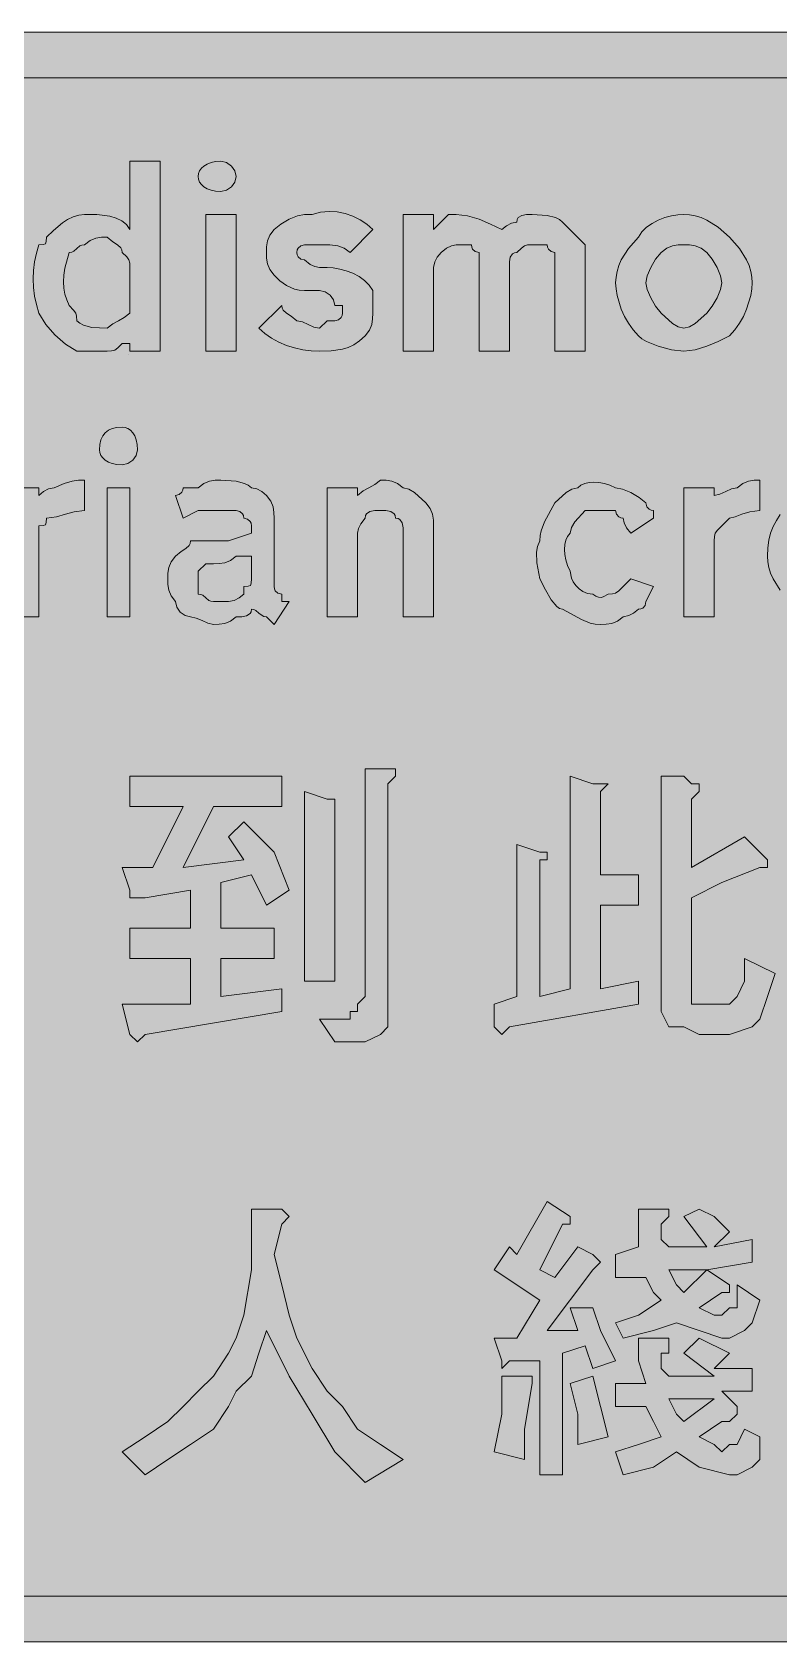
# Model space of a CAD drawing. Header units: metres. Extents: x 29 to 539, y 7 to 262.
# Drawn here: x 278 to 396.1, y 7.4 to 261.8 of the extents above; entities that cross this region are included whole.
import ezdxf

# ---------------------------------------------------------------- set-up
doc = ezdxf.new("R2010")
doc.units = ezdxf.units.M
for name, color, linetype, true_color in [('FILL_BLUE_0000FF', 7, 'Continuous', 0x0000ff), ('FILL_WHITE_FFFFFF', 7, 'Continuous', 0xffffff), ('STROKE_BLUE_0000FF', 7, 'Continuous', 0x0000ff), ('STROKE_WHITE_FFFFFF', 7, 'Continuous', 0xffffff)]:
    doc.layers.add(name, color=color, linetype=linetype, true_color=true_color)

msp = doc.modelspace()

# ---------------------------------------------------------------- hatches: boundary and pattern name
at = {"layer": 'FILL_BLUE_0000FF', "true_color": 0x0000ff}
h = msp.add_hatch(color=7, dxfattribs=at)
h.dxf.hatch_style = 1
h.paths.add_polyline_path([(523.89, 254.64), (524.98, 254.43), (526.29, 253.89), (527.6, 253.12), (528.69, 252.24), (530.08, 250.63), (530.5, 249.92), (530.79, 249.24), (531.05, 247.85), (531.09, 246.24), (531.09, 23.04), (531.05, 21.43), (530.79, 20.04), (530.5, 19.36), (530.08, 18.65), (528.69, 17.04), (527.6, 16.16), (526.29, 15.39), (524.98, 14.85), (523.89, 14.64), (45.09, 14.64), (44.24, 14.69), (43.48, 14.85), (42.09, 15.39), (39.09, 17.04), (37.44, 20.04), (36.9, 21.43), (36.74, 22.19), (36.69, 23.04), (36.69, 246.24), (36.74, 247.09), (36.9, 247.85), (37.44, 249.24), (39.09, 252.24), (42.09, 253.89), (43.48, 254.43), (44.24, 254.59), (45.09, 254.64), (523.89, 254.64)])
at = {"layer": 'FILL_WHITE_FFFFFF', "true_color": 0xffffff}
h = msp.add_hatch(color=7, dxfattribs=at)
h.dxf.hatch_style = 1
h.paths.add_polyline_path([(523.89, 261.84), (525.24, 261.78), (526.59, 261.6), (527.94, 261.27), (529.29, 260.79), (530.64, 260.14), (531.99, 259.31), (533.34, 258.28), (534.69, 257.04), (535.93, 256.03), (536.96, 254.85), (537.79, 253.52), (538.44, 252.09), (538.92, 250.61), (539.25, 249.11), (539.43, 247.64), (539.49, 246.24), (539.49, 23.04), (539.47, 21.43), (539.34, 20.04), (538.98, 18.65), (538.29, 17.04), (537.39, 15.45), (536.49, 14.19), (534.69, 12.24), (534.19, 11.4), (533.58, 10.66), (532.9, 10.05), (532.14, 9.54), (531.33, 9.15), (530.47, 8.86), (529.59, 8.7), (528.69, 8.64), (528.19, 8.24), (527.6, 7.95), (526.29, 7.59), (523.89, 7.44), (45.09, 7.44), (43.69, 7.5), (42.22, 7.68), (40.72, 8.01), (39.24, 8.49), (37.81, 9.14), (36.48, 9.97), (35.3, 11), (34.29, 12.24), (33.05, 13.25), (32.02, 14.43), (31.19, 15.76), (30.54, 17.19), (30.06, 18.67), (29.73, 20.17), (29.55, 21.64), (29.49, 23.04), (29.49, 246.24), (29.55, 247.64), (29.73, 249.11), (30.06, 250.61), (30.54, 252.09), (31.19, 253.52), (32.02, 254.85), (33.05, 256.03), (34.29, 257.04), (35.3, 258.28), (36.48, 259.31), (37.81, 260.14), (39.24, 260.79), (40.72, 261.27), (42.22, 261.6), (43.69, 261.78), (45.09, 261.84), (523.89, 261.84)])
h = msp.add_hatch(color=7, dxfattribs=at)
h.dxf.hatch_style = 1
h.paths.add_polyline_path([(291.09, 211.59), (290.6, 211.46), (289.89, 211.44), (287.49, 211.44), (285.09, 211.44), (283.31, 212.55), (281.64, 213.99), (280.2, 215.66), (279.09, 217.44), (278.7, 218.79), (278.42, 220.14), (278.25, 221.49), (278.19, 222.84), (278.25, 224.19), (278.42, 225.54), (278.7, 226.89), (279.09, 228.24), (279.78, 228.26), (280.14, 228.39), (280.27, 228.75), (280.29, 229.44), (281.4, 230.51), (282.84, 231.69), (283.65, 232.22), (284.51, 232.65), (285.39, 232.93), (286.29, 233.04), (288.26, 233), (290.34, 232.74), (291.32, 232.45), (292.2, 232.03), (292.93, 231.43), (293.49, 230.64), (293.49, 231.84), (293.49, 241.44), (298.29, 241.44), (298.29, 211.44), (293.49, 211.44), (293.49, 212.64), (292.29, 212.64), (291.58, 211.95), (291.09, 211.59)])
h.paths.add_polyline_path([(291.69, 216.24), (292.59, 216.73), (293.49, 217.44), (293.49, 219.84), (293.49, 224.64), (293.47, 225.35), (293.34, 225.84), (292.98, 226.33), (292.29, 227.04), (292.24, 227.44), (292.08, 227.75), (291.54, 228.24), (290.77, 228.73), (289.89, 229.44), (288.99, 229.42), (288.09, 229.29), (287.19, 228.93), (286.29, 228.24), (285.89, 228.19), (285.58, 228.05), (285.09, 227.64), (284.6, 227.23), (284.29, 227.09), (283.89, 227.04), (283.21, 224.55), (283.05, 223.43), (282.99, 222.39), (283.05, 221.4), (283.21, 220.46), (283.5, 219.54), (283.89, 218.64), (284.58, 217.93), (284.94, 217.44), (285.07, 216.95), (285.09, 216.24), (285.59, 215.84), (286.18, 215.55), (287.49, 215.19), (289.89, 215.04), (290.79, 215.75), (291.69, 216.24)], flags=16)
h = msp.add_hatch(color=7, dxfattribs=at)
h.dxf.hatch_style = 1
h.paths.add_polyline_path([(310.08, 238.16), (309.54, 237.39), (308.77, 236.85), (307.89, 236.64), (307.05, 236.69), (306.32, 236.85), (305.7, 237.08), (305.19, 237.39), (304.8, 237.75), (304.52, 238.16), (304.35, 238.59), (304.29, 239.04), (304.35, 239.49), (304.52, 239.92), (304.8, 240.33), (305.19, 240.69), (305.7, 241), (306.32, 241.23), (307.05, 241.39), (307.89, 241.44), (308.77, 241.23), (309.54, 240.69), (310.08, 239.92), (310.29, 239.04), (310.08, 238.16)])
h = msp.add_hatch(color=7, dxfattribs=at)
h.dxf.hatch_style = 1
h.paths.add_polyline_path([(305.49, 211.44), (305.49, 233.04), (310.29, 233.04), (310.29, 211.44), (305.49, 211.44)])
h = msp.add_hatch(color=7, dxfattribs=at)
h.dxf.hatch_style = 1
h.paths.add_polyline_path([(321.97, 225.15), (322.74, 224.79), (323.49, 224.64), (324.69, 224.64), (325.64, 224.58), (326.66, 224.41), (327.71, 224.13), (328.74, 223.74), (329.72, 223.23), (330.6, 222.61), (331.33, 221.88), (331.89, 221.04), (331.89, 217.44), (331.87, 216.54), (331.74, 215.64), (331.38, 214.74), (330.69, 213.84), (329.79, 213.05), (328.89, 212.45), (327.99, 212.03), (327.09, 211.74), (325.29, 211.48), (323.49, 211.44), (322.14, 211.5), (320.81, 211.66), (319.5, 211.95), (318.24, 212.34), (317.03, 212.85), (315.9, 213.46), (314.84, 214.2), (313.89, 215.04), (317.49, 218.64), (317.54, 218.24), (317.7, 217.93), (318.24, 217.44), (319.01, 216.95), (319.89, 216.24), (320.79, 216.05), (321.69, 215.64), (322.59, 215.23), (323.49, 215.04), (324.69, 216.24), (325.89, 216.24), (326.49, 216.39), (326.9, 216.75), (327.04, 217.04), (327.09, 217.44), (327.09, 218.64), (325.89, 218.64), (325.68, 219.52), (325.14, 220.29), (324.37, 220.83), (323.49, 221.04), (321.09, 221.04), (320.24, 221.09), (319.5, 221.25), (318.24, 221.79), (317.21, 222.56), (316.29, 223.44), (315.6, 224.34), (315.24, 225.24), (315.11, 226.14), (315.09, 227.04), (315.11, 227.94), (315.24, 228.84), (315.6, 229.74), (316.29, 230.64), (317.38, 231.52), (318.69, 232.29), (320, 232.83), (321.09, 233.04), (322.29, 233.04), (323.64, 233.38), (324.97, 233.51), (326.28, 233.44), (327.54, 233.19), (328.75, 232.77), (329.88, 232.2), (330.94, 231.48), (331.89, 230.64), (328.29, 227.04), (327.37, 227.73), (326.34, 228.09), (325.08, 228.22), (323.49, 228.24), (321.09, 228.24), (320.49, 228.09), (320.08, 227.73), (319.94, 227.44), (319.89, 227.04), (319.94, 226.64), (320.08, 226.35), (320.49, 225.99), (321.09, 225.84), (321.97, 225.15)])
h = msp.add_hatch(color=7, dxfattribs=at)
h.dxf.hatch_style = 1
h.paths.add_polyline_path([(341.49, 230.64), (343.89, 233.04), (345.09, 233.04), (346.89, 232.83), (348.69, 232.29), (350.49, 231.52), (352.29, 230.64), (353.04, 231.24), (353.81, 231.65), (354.69, 231.84), (354.74, 232.24), (354.9, 232.53), (355.44, 232.89), (356.21, 233.02), (357.09, 233.04), (359.49, 232.89), (360.8, 232.53), (361.39, 232.24), (361.89, 231.84), (365.49, 228.24), (365.49, 227.04), (365.49, 211.44), (360.69, 211.44), (360.69, 225.84), (360.69, 227.04), (360.09, 227.19), (359.68, 227.55), (359.54, 227.84), (359.49, 228.24), (357.09, 228.24), (356.38, 228.22), (355.89, 228.09), (355.4, 227.73), (354.69, 227.04), (354.29, 226.99), (354, 226.83), (353.64, 226.29), (353.51, 225.52), (353.49, 224.64), (353.49, 211.44), (348.69, 211.44), (348.69, 225.84), (348.69, 227.04), (348.09, 227.19), (347.68, 227.55), (347.54, 227.84), (347.49, 228.24), (345.09, 228.24), (344.34, 228.09), (343.57, 227.73), (342.69, 227.04), (342.09, 226.29), (341.68, 225.52), (341.49, 224.64), (341.49, 211.44), (336.69, 211.44), (336.69, 233.04), (341.49, 233.04), (341.49, 230.64)])
h = msp.add_hatch(color=7, dxfattribs=at)
h.dxf.hatch_style = 1
h.paths.add_polyline_path([(370.51, 224.04), (370.8, 224.94), (371.19, 225.84), (372.31, 227.64), (373.89, 229.44), (374.45, 230.28), (375.18, 231.01), (376.06, 231.63), (377.04, 232.14), (378.07, 232.53), (379.12, 232.81), (380.14, 232.98), (381.09, 233.04), (381.99, 232.98), (382.89, 232.81), (383.79, 232.53), (384.69, 232.14), (386.49, 231.01), (388.29, 229.44), (389.87, 227.64), (390.99, 225.84), (391.38, 224.94), (391.67, 224.04), (391.83, 223.14), (391.89, 222.24), (391.83, 221.29), (391.67, 220.25), (390.99, 218.04), (390.48, 216.92), (389.87, 215.83), (389.13, 214.79), (388.29, 213.84), (386.49, 212.96), (384.69, 212.19), (382.89, 211.65), (381.09, 211.44), (379.12, 211.65), (377.04, 212.19), (375.18, 212.96), (374.45, 213.39), (373.89, 213.84), (373.05, 214.79), (372.31, 215.83), (371.7, 216.92), (371.19, 218.04), (370.51, 220.25), (370.35, 221.29), (370.29, 222.24), (370.35, 223.14), (370.51, 224.04)])
h.paths.add_polyline_path([(379.29, 228.09), (378.39, 227.73), (377.49, 227.04), (376.61, 225.95), (375.84, 224.64), (375.3, 223.33), (375.09, 222.24), (375.3, 221.15), (375.84, 219.84), (376.61, 218.53), (377.49, 217.44), (379.29, 215.79), (380.19, 215.25), (381.09, 215.04), (381.99, 215.25), (382.89, 215.79), (384.69, 217.44), (385.57, 218.53), (386.34, 219.84), (386.88, 221.15), (387.09, 222.24), (386.88, 223.33), (386.34, 224.64), (385.57, 225.95), (384.69, 227.04), (383.79, 227.73), (382.89, 228.09), (381.99, 228.22), (381.09, 228.24), (380.19, 228.22), (379.29, 228.09)], flags=16)
h = msp.add_hatch(color=7, dxfattribs=at)
h.dxf.hatch_style = 1
h.paths.add_polyline_path([(294.48, 194.96), (293.94, 194.19), (293.17, 193.65), (292.29, 193.44), (291.45, 193.49), (290.71, 193.65), (290.1, 193.88), (289.59, 194.19), (289.2, 194.55), (288.91, 194.96), (288.75, 195.39), (288.69, 195.84), (288.75, 196.68), (288.91, 197.41), (289.2, 198.03), (289.59, 198.54), (290.1, 198.93), (290.71, 199.21), (291.45, 199.38), (292.29, 199.44), (292.74, 199.38), (293.17, 199.21), (293.58, 198.93), (293.94, 198.54), (294.25, 198.03), (294.48, 197.41), (294.64, 196.68), (294.69, 195.84), (294.48, 194.96)])
h = msp.add_hatch(color=7, dxfattribs=at)
h.dxf.hatch_style = 1
h.paths.add_polyline_path([(279.84, 189.24), (280.61, 189.65), (281.49, 189.84), (283.08, 190.53), (284.34, 190.89), (285.37, 191.02), (286.29, 191.04), (286.29, 186.24), (284.68, 186.05), (283.29, 185.64), (281.9, 185.23), (280.29, 185.04), (280.27, 184.35), (280.14, 183.99), (279.78, 183.86), (279.09, 183.84), (279.09, 181.44), (279.09, 169.44), (274.29, 169.44), (274.29, 189.84), (279.09, 189.84), (279.09, 188.64), (279.84, 189.24)])
h = msp.add_hatch(color=7, dxfattribs=at)
h.dxf.hatch_style = 1
h.paths.add_polyline_path([(315.09, 169.44), (314.69, 169.49), (314.38, 169.63), (313.89, 170.04), (313.4, 170.45), (313.09, 170.59), (312.69, 170.64), (312.64, 170.24), (312.48, 169.95), (311.94, 169.59), (311.17, 169.46), (310.29, 169.44), (309.39, 168.75), (308.49, 168.39), (307.59, 168.26), (306.69, 168.24), (305.79, 168.43), (304.89, 168.84), (303.99, 169.25), (303.09, 169.44), (302.21, 169.65), (301.44, 170.19), (300.9, 170.96), (300.69, 171.84), (300, 172.74), (299.64, 173.64), (299.51, 174.54), (299.49, 175.44), (299.51, 176.34), (299.64, 177.24), (300, 178.14), (300.69, 179.04), (301.57, 179.75), (302.34, 180.24), (302.88, 180.73), (303.04, 181.04), (303.09, 181.44), (306.69, 181.44), (309.09, 181.44), (312.69, 182.64), (312.69, 183.84), (312.64, 184.24), (312.5, 184.53), (312.09, 184.89), (311.49, 185.04), (311.44, 185.44), (311.3, 185.73), (310.89, 186.09), (310.29, 186.24), (306.69, 186.24), (305.49, 186.24), (304.29, 186.24), (301.89, 185.04), (300.69, 188.64), (301.29, 188.79), (301.7, 189.15), (301.84, 189.44), (301.89, 189.84), (304.29, 189.84), (305.19, 190.53), (306.09, 190.89), (306.99, 191.02), (307.89, 191.04), (310.29, 190.89), (311.6, 190.53), (312.19, 190.24), (312.69, 189.84), (313.57, 189.65), (314.34, 189.24), (315.09, 188.64), (315.78, 187.74), (316.14, 186.84), (316.27, 185.94), (316.29, 185.04), (316.29, 182.64), (316.29, 180.24), (316.29, 174.24), (316.34, 173.84), (316.48, 173.55), (316.89, 173.19), (317.49, 173.04), (317.49, 171.84), (318.69, 171.84), (316.29, 168.24), (315.09, 169.44)])
h.paths.add_polyline_path([(309.97, 172.03), (310.74, 172.44), (311.49, 173.04), (311.49, 174.24), (312.18, 174.26), (312.54, 174.39), (312.67, 174.75), (312.69, 175.44), (312.69, 179.04), (310.29, 179.04), (309.39, 178.35), (308.49, 177.99), (307.59, 177.86), (306.69, 177.84), (305.49, 177.84), (304.29, 176.64), (304.29, 174.24), (304.29, 173.04), (304.69, 172.99), (305, 172.85), (305.49, 172.44), (305.98, 172.03), (306.29, 171.89), (306.69, 171.84), (309.09, 171.84), (309.97, 172.03)], flags=16)
h = msp.add_hatch(color=7, dxfattribs=at)
h.dxf.hatch_style = 1
h.paths.add_polyline_path([(332.21, 186.22), (331.44, 186.09), (330.9, 185.73), (330.74, 185.44), (330.69, 185.04), (330, 184.16), (329.64, 183.39), (329.49, 182.64), (329.49, 169.44), (324.69, 169.44), (324.69, 189.84), (329.49, 189.84), (329.49, 188.64), (330.39, 189.35), (331.29, 189.84), (332.19, 190.33), (333.09, 191.04), (333.99, 191.02), (334.89, 190.89), (335.79, 190.53), (336.69, 189.84), (337.59, 189.63), (338.49, 189.09), (340.29, 187.44), (340.98, 186.54), (341.34, 185.64), (341.47, 184.74), (341.49, 183.84), (341.49, 169.44), (336.69, 169.44), (336.69, 182.64), (336.67, 183.52), (336.54, 184.29), (336.18, 184.83), (335.89, 184.99), (335.49, 185.04), (335.44, 185.44), (335.28, 185.73), (334.74, 186.09), (333.97, 186.22), (333.09, 186.24), (332.21, 186.22)])
h = msp.add_hatch(color=7, dxfattribs=at)
h.dxf.hatch_style = 1
h.paths.add_polyline_path([(386.79, 188.83), (387.69, 189.24), (388.59, 189.65), (389.49, 189.84), (390.39, 190.53), (391.29, 190.89), (392.19, 191.02), (393.09, 191.04), (393.09, 186.24), (391.5, 186.05), (390.24, 185.64), (389.21, 185.23), (388.29, 185.04), (387.09, 183.84), (386.4, 183.13), (386.04, 182.64), (385.91, 182.15), (385.89, 181.44), (385.89, 169.44), (381.09, 169.44), (381.09, 189.84), (385.89, 189.84), (385.89, 188.64), (386.79, 188.83)])
h = msp.add_hatch(color=7, dxfattribs=at)
h.dxf.hatch_style = 1
h.paths.add_polyline_path([(394.52, 181.53), (394.8, 182.65), (395.19, 183.69), (395.7, 184.68), (396.32, 185.62), (397.89, 187.44), (399.69, 189.01), (401.49, 190.14), (402.39, 190.53), (403.29, 190.81), (404.19, 190.98), (405.09, 191.04), (406.04, 190.98), (407.06, 190.81), (408.11, 190.53), (409.14, 190.14), (410.12, 189.63), (411, 189.01), (411.73, 188.28), (412.29, 187.44), (413.86, 185.62), (414.48, 184.68), (414.99, 183.69), (415.38, 182.65), (415.66, 181.53), (415.83, 180.34), (415.89, 179.04), (415.83, 178.14), (415.66, 177.24), (415.38, 176.34), (414.99, 175.44), (413.86, 173.64), (412.29, 171.84), (411.73, 171), (411, 170.26), (410.12, 169.65), (409.14, 169.14), (408.11, 168.75), (407.06, 168.46), (406.04, 168.3), (405.09, 168.24), (404.19, 168.3), (403.29, 168.46), (402.39, 168.75), (401.49, 169.14), (399.69, 170.26), (397.89, 171.84), (396.32, 173.64), (395.19, 175.44), (394.8, 176.34), (394.52, 177.24), (394.35, 178.14), (394.29, 179.04), (394.35, 180.34), (394.52, 181.53)])
h.paths.add_polyline_path([(403.29, 185.49), (401.49, 183.84), (400.8, 182.92), (400.44, 181.89), (400.31, 180.63), (400.29, 179.04), (400.31, 178.14), (400.44, 177.24), (400.8, 176.34), (401.49, 175.44), (403.29, 173.79), (404.19, 173.25), (405.09, 173.04), (406.18, 173.25), (407.49, 173.79), (408.8, 174.56), (409.89, 175.44), (410.08, 176.34), (410.49, 177.24), (410.9, 178.14), (411.09, 179.04), (410.9, 180.63), (410.49, 181.89), (410.08, 182.92), (409.89, 183.84), (408.8, 184.72), (407.49, 185.49), (406.18, 186.03), (405.09, 186.24), (404.19, 186.03), (403.29, 185.49)], flags=16)
h = msp.add_hatch(color=7, dxfattribs=at)
h.dxf.hatch_style = 1
h.paths.add_polyline_path([(289.89, 169.44), (289.89, 189.84), (293.49, 189.84), (293.49, 169.44), (289.89, 169.44)])
h = msp.add_hatch(color=7, dxfattribs=at)
h.dxf.hatch_style = 1
h.paths.add_polyline_path([(367.14, 172.7), (367.57, 172.53), (367.98, 172.51), (368.34, 172.59), (369.09, 173.04), (369.8, 173.06), (370.29, 173.19), (370.78, 173.55), (371.49, 174.24), (372.69, 175.44), (376.29, 174.24), (375.09, 171.84), (374.94, 171.24), (374.58, 170.83), (374.29, 170.69), (373.89, 170.64), (373.14, 170.04), (372.37, 169.63), (371.49, 169.44), (370.59, 168.75), (369.69, 168.39), (368.79, 168.26), (367.89, 168.24), (367.04, 168.29), (366.28, 168.45), (364.89, 168.99), (361.89, 170.64), (361.44, 170.75), (360.99, 171.05), (360.09, 172.14), (359.19, 173.68), (358.29, 175.44), (357.84, 177.99), (357.78, 179.66), (357.95, 180.54), (358.29, 181.44), (358.34, 182.29), (358.5, 183.05), (359.04, 184.44), (360.69, 187.44), (362.49, 189.09), (363.39, 189.63), (364.29, 189.84), (364.79, 190.23), (365.4, 190.51), (366.08, 190.68), (366.84, 190.74), (367.65, 190.68), (368.51, 190.51), (369.39, 190.23), (370.29, 189.84), (371.38, 189.63), (372.69, 189.09), (374, 188.32), (375.09, 187.44), (375.24, 186.84), (375.6, 186.43), (375.89, 186.29), (376.29, 186.24), (376.29, 185.04), (372.69, 182.64), (372, 183.52), (371.64, 184.29), (371.49, 185.04), (371.09, 185.09), (370.8, 185.23), (370.44, 185.64), (370.29, 186.24), (365.49, 186.24), (363.84, 184.44), (363.3, 183.54), (363.09, 182.64), (362.7, 182.14), (362.42, 181.53), (362.25, 180.85), (362.19, 180.09), (362.25, 179.28), (362.42, 178.42), (362.7, 177.54), (363.09, 176.64), (363.31, 175.57), (363.6, 174.97), (363.99, 174.39), (364.5, 173.86), (365.12, 173.43), (365.85, 173.15), (366.69, 173.04), (367.14, 172.7)])
h = msp.add_hatch(color=7, dxfattribs=at)
h.dxf.hatch_style = 1
h.paths.add_polyline_path([(334.29, 145.44), (335.49, 145.44), (335.49, 144.24), (334.29, 143.04), (334.29, 108.24), (334.29, 105.84), (334.29, 104.64), (333.09, 103.44), (330.69, 102.24), (325.89, 102.24), (323.49, 105.84), (328.29, 105.84), (328.29, 107.04), (329.49, 107.04), (329.49, 108.24), (330.69, 109.44), (330.69, 145.44), (334.29, 145.44)])
h = msp.add_hatch(color=7, dxfattribs=at)
h.dxf.hatch_style = 1
h.paths.add_polyline_path([(317.49, 144.24), (317.49, 139.44), (306.69, 139.44), (301.89, 129.84), (311.49, 131.04), (309.09, 134.64), (311.49, 137.04), (316.29, 132.24), (318.69, 126.24), (315.09, 123.84), (312.69, 128.64), (307.89, 127.44), (307.89, 120.24), (316.29, 120.24), (316.29, 115.44), (307.89, 115.44), (307.89, 109.44), (317.49, 110.64), (317.49, 107.04), (295.89, 103.44), (294.69, 102.24), (293.49, 103.44), (292.29, 108.24), (303.09, 108.24), (303.09, 115.44), (293.49, 115.44), (293.49, 120.24), (303.09, 120.24), (303.09, 126.24), (295.89, 125.04), (294.69, 125.04), (293.49, 125.04), (293.49, 126.24), (292.29, 129.84), (297.09, 129.84), (301.89, 139.44), (293.49, 139.44), (293.49, 144.24), (317.49, 144.24)])
h = msp.add_hatch(color=7, dxfattribs=at)
h.dxf.hatch_style = 1
h.paths.add_polyline_path([(354.69, 109.44), (354.69, 133.44), (358.29, 132.24), (359.49, 132.24), (359.49, 131.04), (358.29, 131.04), (358.29, 109.44), (363.09, 110.64), (363.09, 144.24), (366.69, 143.04), (367.89, 143.04), (369.09, 143.04), (367.89, 141.84), (367.89, 128.64), (373.89, 128.64), (373.89, 123.84), (367.89, 123.84), (367.89, 110.64), (373.89, 111.84), (373.89, 108.24), (353.49, 104.64), (352.29, 103.44), (351.09, 104.64), (351.09, 108.24), (354.69, 109.44)])
h = msp.add_hatch(color=7, dxfattribs=at)
h.dxf.hatch_style = 1
h.paths.add_polyline_path([(381.09, 144.24), (382.29, 143.04), (383.49, 143.04), (383.49, 141.84), (382.29, 140.64), (382.29, 129.84), (390.69, 134.64), (393.09, 132.24), (394.29, 131.04), (394.29, 129.84), (393.09, 129.84), (387.09, 127.44), (382.29, 125.04), (382.29, 111.84), (382.29, 110.64), (382.29, 109.44), (382.29, 108.24), (383.49, 108.24), (387.09, 108.24), (388.29, 108.24), (389.49, 109.44), (390.69, 111.84), (390.69, 115.44), (395.49, 113.04), (394.29, 109.44), (393.09, 105.84), (391.89, 104.64), (388.29, 103.44), (383.49, 103.44), (381.09, 104.64), (378.69, 104.64), (377.49, 107.04), (377.49, 109.44), (377.49, 144.24), (381.09, 144.24)])
h = msp.add_hatch(color=7, dxfattribs=at)
h.dxf.hatch_style = 1
h.paths.add_polyline_path([(324.69, 140.64), (325.89, 140.64), (325.89, 139.44), (325.89, 111.84), (321.09, 111.84), (321.09, 141.84), (324.69, 140.64)])
h = msp.add_hatch(color=7, dxfattribs=at)
h.dxf.hatch_style = 1
h.paths.add_polyline_path([(363.09, 74.64), (363.09, 73.44), (361.89, 73.44), (358.29, 66.24), (360.69, 65.04), (364.29, 69.84), (366.69, 68.64), (367.89, 67.44), (366.69, 66.24), (359.49, 56.64), (364.29, 56.64), (363.09, 60.24), (366.69, 60.24), (367.89, 56.64), (370.29, 51.84), (366.69, 50.64), (365.49, 54.24), (361.89, 53.04), (361.89, 33.84), (358.29, 33.84), (358.29, 51.84), (353.49, 51.84), (352.29, 50.64), (352.29, 51.84), (351.09, 55.44), (354.69, 55.44), (358.29, 61.44), (351.09, 66.24), (353.49, 69.84), (354.69, 68.64), (359.49, 77.04), (363.09, 74.64)])
h = msp.add_hatch(color=7, dxfattribs=at)
h.dxf.hatch_style = 1
h.paths.add_polyline_path([(317.49, 75.84), (318.69, 74.64), (317.49, 73.44), (316.29, 68.64), (317.49, 63.84), (318.69, 59.04), (319.89, 55.44), (322.29, 50.64), (324.69, 47.04), (327.09, 44.64), (329.49, 41.04), (333.09, 38.64), (336.69, 36.24), (330.69, 32.64), (325.89, 37.44), (322.29, 43.44), (318.69, 49.44), (315.09, 56.64), (313.89, 53.04), (312.69, 49.44), (310.29, 47.04), (309.09, 44.64), (306.69, 41.04), (303.09, 38.64), (299.49, 36.24), (295.89, 33.84), (292.29, 37.44), (295.89, 39.84), (299.49, 42.24), (301.89, 44.64), (304.29, 47.04), (306.69, 49.44), (309.09, 53.04), (310.29, 55.44), (311.49, 59.04), (312.69, 66.24), (312.69, 75.84), (316.29, 75.84), (317.49, 75.84)])
h = msp.add_hatch(color=7, dxfattribs=at)
h.dxf.hatch_style = 1
h.paths.add_polyline_path([(388.29, 62.64), (387.09, 62.64), (383.49, 60.24), (385.89, 59.04), (387.09, 59.04), (388.29, 60.24), (389.49, 60.24), (389.49, 63.84), (393.09, 61.44), (391.89, 57.84), (390.69, 56.64), (388.29, 55.44), (387.09, 55.44), (383.49, 56.64), (379.89, 57.84), (376.29, 56.64), (371.49, 55.44), (370.29, 57.84), (373.89, 59.04), (377.49, 61.44), (376.29, 62.64), (375.09, 65.04), (370.29, 65.04), (370.29, 68.64), (373.89, 69.84), (373.89, 72.24), (373.89, 75.84), (378.69, 75.84), (378.69, 74.64), (377.49, 73.44), (377.49, 71.04), (378.69, 69.84), (384.69, 69.84), (381.09, 74.64), (383.49, 75.84), (385.89, 74.64), (388.29, 72.24), (385.89, 69.84), (391.89, 71.04), (391.89, 67.44), (384.69, 66.24), (388.29, 63.84), (388.29, 62.64)])
h.paths.add_polyline_path([(378.69, 66.24), (379.89, 63.84), (381.09, 62.64), (384.69, 66.24), (378.69, 66.24)], flags=16)
h = msp.add_hatch(color=7, dxfattribs=at)
h.dxf.hatch_style = 1
h.paths.add_polyline_path([(385.89, 50.64), (391.89, 50.64), (391.89, 47.04), (387.09, 47.04), (389.49, 44.64), (389.49, 43.44), (388.29, 42.24), (387.09, 42.24), (383.49, 39.84), (385.89, 38.64), (387.09, 37.44), (388.29, 38.64), (389.49, 38.64), (390.69, 41.04), (393.09, 39.84), (393.09, 36.24), (391.89, 35.04), (389.49, 33.84), (388.29, 33.84), (383.49, 35.04), (379.89, 37.44), (376.29, 35.04), (371.49, 33.84), (370.29, 37.44), (373.89, 38.64), (377.49, 39.84), (376.29, 42.24), (375.09, 44.64), (370.29, 44.64), (370.29, 48.24), (375.09, 48.24), (373.89, 51.84), (373.89, 55.44), (378.69, 55.44), (378.69, 54.24), (378.69, 53.04), (377.49, 53.04), (377.49, 50.64), (378.69, 49.44), (385.89, 49.44), (381.09, 53.04), (383.49, 55.44), (388.29, 53.04), (385.89, 50.64)])
h.paths.add_polyline_path([(381.09, 42.24), (385.89, 45.84), (378.69, 45.84), (379.89, 43.44), (381.09, 42.24)], flags=16)
h = msp.add_hatch(color=7, dxfattribs=at)
h.dxf.hatch_style = 1
h.paths.add_polyline_path([(357.09, 49.44), (357.09, 48.24), (355.89, 41.04), (355.89, 36.24), (351.09, 37.44), (352.29, 43.44), (352.29, 49.44), (355.89, 49.44), (357.09, 49.44)])
h = msp.add_hatch(color=7, dxfattribs=at)
h.dxf.hatch_style = 1
h.paths.add_polyline_path([(369.09, 39.84), (364.29, 38.64), (364.29, 43.44), (363.09, 48.24), (366.69, 49.44), (369.09, 39.84)])

# ---------------------------------------------------------------- linework, layer by layer
at = {"layer": 'FILL_BLUE_0000FF', "lineweight": 0, "true_color": 0x0000ff}
msp.add_lwpolyline([(45.09, 254.64), (523.89, 254.64), (524.98, 254.43), (526.29, 253.89), (527.6, 253.12), (528.69, 252.24), (530.08, 250.63), (530.5, 249.92), (530.79, 249.24), (531.05, 247.85), (531.09, 246.24), (531.09, 23.04), (531.05, 21.43), (530.79, 20.04), (530.5, 19.36), (530.08, 18.65), (528.69, 17.04), (527.6, 16.16), (526.29, 15.39), (524.98, 14.85), (523.89, 14.64), (45.09, 14.64)], dxfattribs=at)
at = {"layer": 'FILL_WHITE_FFFFFF', "lineweight": 0, "true_color": 0xffffff}
for points in [[(45.09, 261.84), (523.89, 261.84)], [(396.32, 173.64), (395.19, 175.44), (394.8, 176.34), (394.52, 177.24), (394.35, 178.14), (394.29, 179.04), (394.35, 180.34), (394.52, 181.53), (394.8, 182.65), (395.19, 183.69), (395.7, 184.68), (396.32, 185.62)], [(523.89, 7.44), (45.09, 7.44)]]:
    msp.add_lwpolyline(points, dxfattribs=at)
for points in [[(291.09, 211.59), (290.6, 211.46), (289.89, 211.44), (287.49, 211.44), (285.09, 211.44), (283.31, 212.55), (281.64, 213.99), (280.2, 215.66), (279.09, 217.44), (278.7, 218.79), (278.42, 220.14), (278.25, 221.49), (278.19, 222.84), (278.25, 224.19), (278.42, 225.54), (278.7, 226.89), (279.09, 228.24), (279.78, 228.26), (280.14, 228.39), (280.27, 228.75), (280.29, 229.44), (281.4, 230.51), (282.84, 231.69), (283.65, 232.22), (284.51, 232.65), (285.39, 232.93), (286.29, 233.04), (288.26, 233), (290.34, 232.74), (291.32, 232.45), (292.2, 232.03), (292.93, 231.43), (293.49, 230.64), (293.49, 231.84), (293.49, 241.44), (298.29, 241.44), (298.29, 211.44), (293.49, 211.44), (293.49, 212.64), (292.29, 212.64), (291.58, 211.95)], [(310.08, 238.16), (309.54, 237.39), (308.77, 236.85), (307.89, 236.64), (307.05, 236.69), (306.32, 236.85), (305.7, 237.08), (305.19, 237.39), (304.8, 237.75), (304.52, 238.16), (304.35, 238.59), (304.29, 239.04), (304.35, 239.49), (304.52, 239.92), (304.8, 240.33), (305.19, 240.69), (305.7, 241), (306.32, 241.23), (307.05, 241.39), (307.89, 241.44), (308.77, 241.23), (309.54, 240.69), (310.08, 239.92), (310.29, 239.04)], [(305.49, 211.44), (305.49, 233.04), (310.29, 233.04), (310.29, 211.44)], [(321.97, 225.15), (322.74, 224.79), (323.49, 224.64), (324.69, 224.64), (325.64, 224.58), (326.66, 224.41), (327.71, 224.13), (328.74, 223.74), (329.72, 223.23), (330.6, 222.61), (331.33, 221.88), (331.89, 221.04), (331.89, 217.44), (331.87, 216.54), (331.74, 215.64), (331.38, 214.74), (330.69, 213.84), (329.79, 213.05), (328.89, 212.45), (327.99, 212.03), (327.09, 211.74), (325.29, 211.48), (323.49, 211.44), (322.14, 211.5), (320.81, 211.66), (319.5, 211.95), (318.24, 212.34), (317.03, 212.85), (315.9, 213.46), (314.84, 214.2), (313.89, 215.04), (317.49, 218.64), (317.54, 218.24), (317.7, 217.93), (318.24, 217.44), (319.01, 216.95), (319.89, 216.24), (320.79, 216.05), (321.69, 215.64), (322.59, 215.23), (323.49, 215.04), (324.69, 216.24), (325.89, 216.24), (326.49, 216.39), (326.9, 216.75), (327.04, 217.04), (327.09, 217.44), (327.09, 218.64), (325.89, 218.64), (325.68, 219.52), (325.14, 220.29), (324.37, 220.83), (323.49, 221.04), (321.09, 221.04), (320.24, 221.09), (319.5, 221.25), (318.24, 221.79), (317.21, 222.56), (316.29, 223.44), (315.6, 224.34), (315.24, 225.24), (315.11, 226.14), (315.09, 227.04), (315.11, 227.94), (315.24, 228.84), (315.6, 229.74), (316.29, 230.64), (317.38, 231.52), (318.69, 232.29), (320, 232.83), (321.09, 233.04), (322.29, 233.04), (323.64, 233.38), (324.97, 233.51), (326.28, 233.44), (327.54, 233.19), (328.75, 232.77), (329.88, 232.2), (330.94, 231.48), (331.89, 230.64), (328.29, 227.04), (327.37, 227.73), (326.34, 228.09), (325.08, 228.22), (323.49, 228.24), (321.09, 228.24), (320.49, 228.09), (320.08, 227.73), (319.94, 227.44), (319.89, 227.04), (319.94, 226.64), (320.08, 226.35), (320.49, 225.99), (321.09, 225.84)], [(341.49, 230.64), (343.89, 233.04), (345.09, 233.04), (346.89, 232.83), (348.69, 232.29), (350.49, 231.52), (352.29, 230.64), (353.04, 231.24), (353.81, 231.65), (354.69, 231.84), (354.74, 232.24), (354.9, 232.53), (355.44, 232.89), (356.21, 233.02), (357.09, 233.04), (359.49, 232.89), (360.8, 232.53), (361.39, 232.24), (361.89, 231.84), (365.49, 228.24), (365.49, 227.04), (365.49, 211.44), (360.69, 211.44), (360.69, 225.84), (360.69, 227.04), (360.09, 227.19), (359.68, 227.55), (359.54, 227.84), (359.49, 228.24), (357.09, 228.24), (356.38, 228.22), (355.89, 228.09), (355.4, 227.73), (354.69, 227.04), (354.29, 226.99), (354, 226.83), (353.64, 226.29), (353.51, 225.52), (353.49, 224.64), (353.49, 211.44), (348.69, 211.44), (348.69, 225.84), (348.69, 227.04), (348.09, 227.19), (347.68, 227.55), (347.54, 227.84), (347.49, 228.24), (345.09, 228.24), (344.34, 228.09), (343.57, 227.73), (342.69, 227.04), (342.09, 226.29), (341.68, 225.52), (341.49, 224.64), (341.49, 211.44), (336.69, 211.44), (336.69, 233.04), (341.49, 233.04)], [(370.51, 224.04), (370.8, 224.94), (371.19, 225.84), (372.31, 227.64), (373.89, 229.44), (374.45, 230.28), (375.18, 231.01), (376.06, 231.63), (377.04, 232.14), (378.07, 232.53), (379.12, 232.81), (380.14, 232.98), (381.09, 233.04), (381.99, 232.98), (382.89, 232.81), (383.79, 232.53), (384.69, 232.14), (386.49, 231.01), (388.29, 229.44), (389.87, 227.64), (390.99, 225.84), (391.38, 224.94), (391.67, 224.04), (391.83, 223.14), (391.89, 222.24), (391.83, 221.29), (391.67, 220.25), (390.99, 218.04), (390.48, 216.92), (389.87, 215.83), (389.13, 214.79), (388.29, 213.84), (386.49, 212.96), (384.69, 212.19), (382.89, 211.65), (381.09, 211.44), (379.12, 211.65), (377.04, 212.19), (375.18, 212.96), (374.45, 213.39), (373.89, 213.84), (373.05, 214.79), (372.31, 215.83), (371.7, 216.92), (371.19, 218.04), (370.51, 220.25), (370.35, 221.29), (370.29, 222.24), (370.35, 223.14)], [(291.69, 216.24), (292.59, 216.73), (293.49, 217.44), (293.49, 219.84), (293.49, 224.64), (293.47, 225.35), (293.34, 225.84), (292.98, 226.33), (292.29, 227.04), (292.24, 227.44), (292.08, 227.75), (291.54, 228.24), (290.77, 228.73), (289.89, 229.44), (288.99, 229.42), (288.09, 229.29), (287.19, 228.93), (286.29, 228.24), (285.89, 228.19), (285.58, 228.05), (285.09, 227.64), (284.6, 227.23), (284.29, 227.09), (283.89, 227.04), (283.21, 224.55), (283.05, 223.43), (282.99, 222.39), (283.05, 221.4), (283.21, 220.46), (283.5, 219.54), (283.89, 218.64), (284.58, 217.93), (284.94, 217.44), (285.07, 216.95), (285.09, 216.24), (285.59, 215.84), (286.18, 215.55), (287.49, 215.19), (289.89, 215.04), (290.79, 215.75)], [(379.29, 228.09), (378.39, 227.73), (377.49, 227.04), (376.61, 225.95), (375.84, 224.64), (375.3, 223.33), (375.09, 222.24), (375.3, 221.15), (375.84, 219.84), (376.61, 218.53), (377.49, 217.44), (379.29, 215.79), (380.19, 215.25), (381.09, 215.04), (381.99, 215.25), (382.89, 215.79), (384.69, 217.44), (385.57, 218.53), (386.34, 219.84), (386.88, 221.15), (387.09, 222.24), (386.88, 223.33), (386.34, 224.64), (385.57, 225.95), (384.69, 227.04), (383.79, 227.73), (382.89, 228.09), (381.99, 228.22), (381.09, 228.24), (380.19, 228.22)], [(294.48, 194.96), (293.94, 194.19), (293.17, 193.65), (292.29, 193.44), (291.45, 193.49), (290.71, 193.65), (290.1, 193.88), (289.59, 194.19), (289.2, 194.55), (288.91, 194.96), (288.75, 195.39), (288.69, 195.84), (288.75, 196.68), (288.91, 197.41), (289.2, 198.03), (289.59, 198.54), (290.1, 198.93), (290.71, 199.21), (291.45, 199.38), (292.29, 199.44), (292.74, 199.38), (293.17, 199.21), (293.58, 198.93), (293.94, 198.54), (294.25, 198.03), (294.48, 197.41), (294.64, 196.68), (294.69, 195.84)], [(279.84, 189.24), (280.61, 189.65), (281.49, 189.84), (283.08, 190.53), (284.34, 190.89), (285.37, 191.02), (286.29, 191.04), (286.29, 186.24), (284.68, 186.05), (283.29, 185.64), (281.9, 185.23), (280.29, 185.04), (280.27, 184.35), (280.14, 183.99), (279.78, 183.86), (279.09, 183.84), (279.09, 181.44), (279.09, 169.44), (274.29, 169.44), (274.29, 189.84), (279.09, 189.84), (279.09, 188.64)], [(315.09, 169.44), (314.69, 169.49), (314.38, 169.63), (313.89, 170.04), (313.4, 170.45), (313.09, 170.59), (312.69, 170.64), (312.64, 170.24), (312.48, 169.95), (311.94, 169.59), (311.17, 169.46), (310.29, 169.44), (309.39, 168.75), (308.49, 168.39), (307.59, 168.26), (306.69, 168.24), (305.79, 168.43), (304.89, 168.84), (303.99, 169.25), (303.09, 169.44), (302.21, 169.65), (301.44, 170.19), (300.9, 170.96), (300.69, 171.84), (300, 172.74), (299.64, 173.64), (299.51, 174.54), (299.49, 175.44), (299.51, 176.34), (299.64, 177.24), (300, 178.14), (300.69, 179.04), (301.57, 179.75), (302.34, 180.24), (302.88, 180.73), (303.04, 181.04), (303.09, 181.44), (306.69, 181.44), (309.09, 181.44), (312.69, 182.64), (312.69, 183.84), (312.64, 184.24), (312.5, 184.53), (312.09, 184.89), (311.49, 185.04), (311.44, 185.44), (311.3, 185.73), (310.89, 186.09), (310.29, 186.24), (306.69, 186.24), (305.49, 186.24), (304.29, 186.24), (301.89, 185.04), (300.69, 188.64), (301.29, 188.79), (301.7, 189.15), (301.84, 189.44), (301.89, 189.84), (304.29, 189.84), (305.19, 190.53), (306.09, 190.89), (306.99, 191.02), (307.89, 191.04), (310.29, 190.89), (311.6, 190.53), (312.19, 190.24), (312.69, 189.84), (313.57, 189.65), (314.34, 189.24), (315.09, 188.64), (315.78, 187.74), (316.14, 186.84), (316.27, 185.94), (316.29, 185.04), (316.29, 182.64), (316.29, 180.24), (316.29, 174.24), (316.34, 173.84), (316.48, 173.55), (316.89, 173.19), (317.49, 173.04), (317.49, 171.84), (318.69, 171.84), (316.29, 168.24)], [(332.21, 186.22), (331.44, 186.09), (330.9, 185.73), (330.74, 185.44), (330.69, 185.04), (330, 184.16), (329.64, 183.39), (329.49, 182.64), (329.49, 169.44), (324.69, 169.44), (324.69, 189.84), (329.49, 189.84), (329.49, 188.64), (330.39, 189.35), (331.29, 189.84), (332.19, 190.33), (333.09, 191.04), (333.99, 191.02), (334.89, 190.89), (335.79, 190.53), (336.69, 189.84), (337.59, 189.63), (338.49, 189.09), (340.29, 187.44), (340.98, 186.54), (341.34, 185.64), (341.47, 184.74), (341.49, 183.84), (341.49, 169.44), (336.69, 169.44), (336.69, 182.64), (336.67, 183.52), (336.54, 184.29), (336.18, 184.83), (335.89, 184.99), (335.49, 185.04), (335.44, 185.44), (335.28, 185.73), (334.74, 186.09), (333.97, 186.22), (333.09, 186.24)], [(386.79, 188.83), (387.69, 189.24), (388.59, 189.65), (389.49, 189.84), (390.39, 190.53), (391.29, 190.89), (392.19, 191.02), (393.09, 191.04), (393.09, 186.24), (391.5, 186.05), (390.24, 185.64), (389.21, 185.23), (388.29, 185.04), (387.09, 183.84), (386.4, 183.13), (386.04, 182.64), (385.91, 182.15), (385.89, 181.44), (385.89, 169.44), (381.09, 169.44), (381.09, 189.84), (385.89, 189.84), (385.89, 188.64)], [(289.89, 169.44), (289.89, 189.84), (293.49, 189.84), (293.49, 169.44)], [(367.14, 172.7), (367.57, 172.53), (367.98, 172.51), (368.34, 172.59), (369.09, 173.04), (369.8, 173.06), (370.29, 173.19), (370.78, 173.55), (371.49, 174.24), (372.69, 175.44), (376.29, 174.24), (375.09, 171.84), (374.94, 171.24), (374.58, 170.83), (374.29, 170.69), (373.89, 170.64), (373.14, 170.04), (372.37, 169.63), (371.49, 169.44), (370.59, 168.75), (369.69, 168.39), (368.79, 168.26), (367.89, 168.24), (367.04, 168.29), (366.28, 168.45), (364.89, 168.99), (361.89, 170.64), (361.44, 170.75), (360.99, 171.05), (360.09, 172.14), (359.19, 173.68), (358.29, 175.44), (357.84, 177.99), (357.78, 179.66), (357.95, 180.54), (358.29, 181.44), (358.34, 182.29), (358.5, 183.05), (359.04, 184.44), (360.69, 187.44), (362.49, 189.09), (363.39, 189.63), (364.29, 189.84), (364.79, 190.23), (365.4, 190.51), (366.08, 190.68), (366.84, 190.74), (367.65, 190.68), (368.51, 190.51), (369.39, 190.23), (370.29, 189.84), (371.38, 189.63), (372.69, 189.09), (374, 188.32), (375.09, 187.44), (375.24, 186.84), (375.6, 186.43), (375.89, 186.29), (376.29, 186.24), (376.29, 185.04), (372.69, 182.64), (372, 183.52), (371.64, 184.29), (371.49, 185.04), (371.09, 185.09), (370.8, 185.23), (370.44, 185.64), (370.29, 186.24), (365.49, 186.24), (363.84, 184.44), (363.3, 183.54), (363.09, 182.64), (362.7, 182.14), (362.42, 181.53), (362.25, 180.85), (362.19, 180.09), (362.25, 179.28), (362.42, 178.42), (362.7, 177.54), (363.09, 176.64), (363.31, 175.57), (363.6, 174.97), (363.99, 174.39), (364.5, 173.86), (365.12, 173.43), (365.85, 173.15), (366.69, 173.04)], [(309.97, 172.03), (310.74, 172.44), (311.49, 173.04), (311.49, 174.24), (312.18, 174.26), (312.54, 174.39), (312.67, 174.75), (312.69, 175.44), (312.69, 179.04), (310.29, 179.04), (309.39, 178.35), (308.49, 177.99), (307.59, 177.86), (306.69, 177.84), (305.49, 177.84), (304.29, 176.64), (304.29, 174.24), (304.29, 173.04), (304.69, 172.99), (305, 172.85), (305.49, 172.44), (305.98, 172.03), (306.29, 171.89), (306.69, 171.84), (309.09, 171.84)], [(334.29, 145.44), (335.49, 145.44), (335.49, 144.24), (334.29, 143.04), (334.29, 108.24), (334.29, 105.84), (334.29, 104.64), (333.09, 103.44), (330.69, 102.24), (325.89, 102.24), (323.49, 105.84), (328.29, 105.84), (328.29, 107.04), (329.49, 107.04), (329.49, 108.24), (330.69, 109.44), (330.69, 145.44)], [(317.49, 144.24), (317.49, 139.44), (306.69, 139.44), (301.89, 129.84), (311.49, 131.04), (309.09, 134.64), (311.49, 137.04), (316.29, 132.24), (318.69, 126.24), (315.09, 123.84), (312.69, 128.64), (307.89, 127.44), (307.89, 120.24), (316.29, 120.24), (316.29, 115.44), (307.89, 115.44), (307.89, 109.44), (317.49, 110.64), (317.49, 107.04), (295.89, 103.44), (294.69, 102.24), (293.49, 103.44), (292.29, 108.24), (303.09, 108.24), (303.09, 115.44), (293.49, 115.44), (293.49, 120.24), (303.09, 120.24), (303.09, 126.24), (295.89, 125.04), (294.69, 125.04), (293.49, 125.04), (293.49, 126.24), (292.29, 129.84), (297.09, 129.84), (301.89, 139.44), (293.49, 139.44), (293.49, 144.24)], [(354.69, 109.44), (354.69, 133.44), (358.29, 132.24), (359.49, 132.24), (359.49, 131.04), (358.29, 131.04), (358.29, 109.44), (363.09, 110.64), (363.09, 144.24), (366.69, 143.04), (367.89, 143.04), (369.09, 143.04), (367.89, 141.84), (367.89, 128.64), (373.89, 128.64), (373.89, 123.84), (367.89, 123.84), (367.89, 110.64), (373.89, 111.84), (373.89, 108.24), (353.49, 104.64), (352.29, 103.44), (351.09, 104.64), (351.09, 108.24)], [(381.09, 144.24), (382.29, 143.04), (383.49, 143.04), (383.49, 141.84), (382.29, 140.64), (382.29, 129.84), (390.69, 134.64), (393.09, 132.24), (394.29, 131.04), (394.29, 129.84), (393.09, 129.84), (387.09, 127.44), (382.29, 125.04), (382.29, 111.84), (382.29, 110.64), (382.29, 109.44), (382.29, 108.24), (383.49, 108.24), (387.09, 108.24), (388.29, 108.24), (389.49, 109.44), (390.69, 111.84), (390.69, 115.44), (395.49, 113.04), (394.29, 109.44), (393.09, 105.84), (391.89, 104.64), (388.29, 103.44), (383.49, 103.44), (381.09, 104.64), (378.69, 104.64), (377.49, 107.04), (377.49, 109.44), (377.49, 144.24)], [(324.69, 140.64), (325.89, 140.64), (325.89, 139.44), (325.89, 111.84), (321.09, 111.84), (321.09, 141.84)], [(363.09, 74.64), (363.09, 73.44), (361.89, 73.44), (358.29, 66.24), (360.69, 65.04), (364.29, 69.84), (366.69, 68.64), (367.89, 67.44), (366.69, 66.24), (359.49, 56.64), (364.29, 56.64), (363.09, 60.24), (366.69, 60.24), (367.89, 56.64), (370.29, 51.84), (366.69, 50.64), (365.49, 54.24), (361.89, 53.04), (361.89, 33.84), (358.29, 33.84), (358.29, 51.84), (353.49, 51.84), (352.29, 50.64), (352.29, 51.84), (351.09, 55.44), (354.69, 55.44), (358.29, 61.44), (351.09, 66.24), (353.49, 69.84), (354.69, 68.64), (359.49, 77.04)], [(317.49, 75.84), (318.69, 74.64), (317.49, 73.44), (316.29, 68.64), (317.49, 63.84), (318.69, 59.04), (319.89, 55.44), (322.29, 50.64), (324.69, 47.04), (327.09, 44.64), (329.49, 41.04), (333.09, 38.64), (336.69, 36.24), (330.69, 32.64), (325.89, 37.44), (322.29, 43.44), (318.69, 49.44), (315.09, 56.64), (313.89, 53.04), (312.69, 49.44), (310.29, 47.04), (309.09, 44.64), (306.69, 41.04), (303.09, 38.64), (299.49, 36.24), (295.89, 33.84), (292.29, 37.44), (295.89, 39.84), (299.49, 42.24), (301.89, 44.64), (304.29, 47.04), (306.69, 49.44), (309.09, 53.04), (310.29, 55.44), (311.49, 59.04), (312.69, 66.24), (312.69, 75.84), (316.29, 75.84)], [(388.29, 62.64), (387.09, 62.64), (383.49, 60.24), (385.89, 59.04), (387.09, 59.04), (388.29, 60.24), (389.49, 60.24), (389.49, 63.84), (393.09, 61.44), (391.89, 57.84), (390.69, 56.64), (388.29, 55.44), (387.09, 55.44), (383.49, 56.64), (379.89, 57.84), (376.29, 56.64), (371.49, 55.44), (370.29, 57.84), (373.89, 59.04), (377.49, 61.44), (376.29, 62.64), (375.09, 65.04), (370.29, 65.04), (370.29, 68.64), (373.89, 69.84), (373.89, 72.24), (373.89, 75.84), (378.69, 75.84), (378.69, 74.64), (377.49, 73.44), (377.49, 71.04), (378.69, 69.84), (384.69, 69.84), (381.09, 74.64), (383.49, 75.84), (385.89, 74.64), (388.29, 72.24), (385.89, 69.84), (391.89, 71.04), (391.89, 67.44), (384.69, 66.24), (388.29, 63.84)], [(378.69, 66.24), (379.89, 63.84), (381.09, 62.64), (384.69, 66.24)], [(385.89, 50.64), (391.89, 50.64), (391.89, 47.04), (387.09, 47.04), (389.49, 44.64), (389.49, 43.44), (388.29, 42.24), (387.09, 42.24), (383.49, 39.84), (385.89, 38.64), (387.09, 37.44), (388.29, 38.64), (389.49, 38.64), (390.69, 41.04), (393.09, 39.84), (393.09, 36.24), (391.89, 35.04), (389.49, 33.84), (388.29, 33.84), (383.49, 35.04), (379.89, 37.44), (376.29, 35.04), (371.49, 33.84), (370.29, 37.44), (373.89, 38.64), (377.49, 39.84), (376.29, 42.24), (375.09, 44.64), (370.29, 44.64), (370.29, 48.24), (375.09, 48.24), (373.89, 51.84), (373.89, 55.44), (378.69, 55.44), (378.69, 54.24), (378.69, 53.04), (377.49, 53.04), (377.49, 50.64), (378.69, 49.44), (385.89, 49.44), (381.09, 53.04), (383.49, 55.44), (388.29, 53.04)], [(357.09, 49.44), (357.09, 48.24), (355.89, 41.04), (355.89, 36.24), (351.09, 37.44), (352.29, 43.44), (352.29, 49.44), (355.89, 49.44)], [(369.09, 39.84), (364.29, 38.64), (364.29, 43.44), (363.09, 48.24), (366.69, 49.44)], [(381.09, 42.24), (385.89, 45.84), (378.69, 45.84), (379.89, 43.44)]]:
    msp.add_lwpolyline(points, close=True, dxfattribs=at)
at = {"layer": 'STROKE_BLUE_0000FF', "lineweight": 0, "true_color": 0x0000ff}
for points in [[(539.49, 23.04), (539.49, 246.24), (539.41, 247.8), (539.16, 249.32), (538.77, 250.8), (538.23, 252.22), (537.56, 253.58), (536.77, 254.87), (535.86, 256.07), (534.84, 257.19), (533.72, 258.21), (532.52, 259.12), (531.23, 259.91), (529.87, 260.58), (528.45, 261.12), (526.97, 261.51), (525.45, 261.76), (523.89, 261.84), (45.09, 261.84)], [(45.09, 7.44), (523.89, 7.44), (525.45, 7.52), (526.97, 7.77), (528.45, 8.16), (529.87, 8.7), (531.23, 9.37), (532.52, 10.16), (533.72, 11.07), (534.84, 12.09), (535.86, 13.21), (536.77, 14.41), (537.56, 15.7), (538.23, 17.06), (538.77, 18.48), (539.16, 19.96), (539.41, 21.48), (539.49, 23.04)]]:
    msp.add_lwpolyline(points, dxfattribs=at)
at = {"layer": 'STROKE_WHITE_FFFFFF', "lineweight": 0, "true_color": 0xffffff}
msp.add_lwpolyline([(293.29, 210.88), (293.29, 210.88)], dxfattribs=at)

doc.saveas('drawing.dxf')
